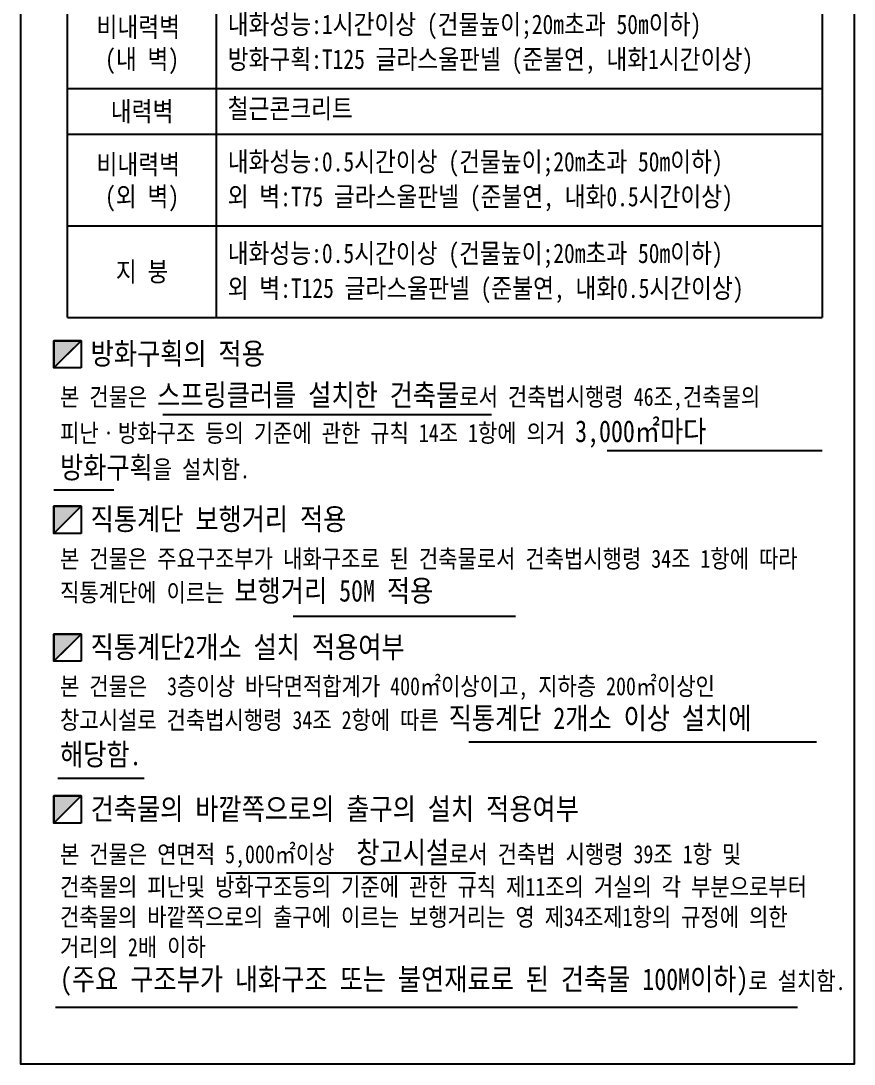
# Model space of a CAD drawing. Header units: millimetres. Extents: x 252828975 to 254701257, y 504285920 to 504535855.
# Drawn here: x 253833052 to 253907585, y 504382501 to 504475838 of the extents above; entities that cross this region are included whole.
import ezdxf
from ezdxf.enums import TextEntityAlignment as Align

# ---------------------------------------------------------------- set-up
doc = ezdxf.new("R2010")
doc.units = ezdxf.units.MM
doc.set_wipeout_variables(frame=1)
for name, color, linetype in [('A-SYM', 7, 'Continuous'), ('A-TEXT', 3, 'Continuous'), ('㈜SE&C DIM', 7, 'Continuous'), ('방화구획', 6, 'Continuous')]:
    doc.layers.add(name, color=color, linetype=linetype)
doc.styles.add('#TL_Dotum', font='', dxfattribs={"width": 0.85})
doc.styles.get('#TL_Dotum').set_extended_font_data('DotumChe')

# ---------------------------------------------------------------- blocks, each defined once
blk = doc.blocks.new('Sym_11note')
at = {"layer": 'A-SYM'}
blk.add_hatch(color=256, dxfattribs=at).paths.add_polyline_path([(0, 3.75), (0, 0), (1.875, 1.875), (3.75, 3.75)])
blk.add_line((0, 0), (3.75, 3.75), dxfattribs=at)
for points in [[(3.75, 0), (0, 0), (0, 3.75), (3.75, 3.75)], [(0, 3.75), (0, 0), (1.875, 1.875), (3.75, 3.75), (0, 3.75)]]:
    blk.add_lwpolyline(points, close=True, dxfattribs=at)
blk = doc.blocks.new('zw$3B5D')
blk.add_wipeout([(0, 113087), (66252, 113087), (66252, -3393), (0, -3393)]).dxf.layer = '방화구획'
for p, q in [((15564, 55986), (15564, 81478)), ((3708, 74195), (63709, 74195)), ((3708, 70553), (63709, 70553)), ((3708, 63270), (63709, 63270)), ((3708, 55986), (63709, 55986))]:
    blk.add_line(p, q)
for points in [[(3708, 55986), (3708, 81478)], [(63709, 81478), (63709, 55986)]]:
    blk.add_lwpolyline(points)
at = {"layer": 'A-SYM'}
blk.add_lwpolyline([(0, 113087), (66252, 113087), (66252, -3393), (0, -3393)], close=True, dxfattribs=at)
at = {"layer": 'A-TEXT', "color": 2}
for p, q in [((11284, 48277), (37420, 48277)), ((46628, 45394), (63709, 45394)), ((2627, 42287), (7391, 42287)), ((21647, 32232), (39326, 32232)), ((35628, 22230), (63251, 22230)), ((2928, 19361), (9811, 19361)), ((16361, 11811), (36144, 11811)), ((2743, 1148), (61752, 1148))]:
    blk.add_line(p, q, dxfattribs=at)
at = {"layer": 'A-SYM', "xscale": 575.999999999999, "yscale": 575.999999999999, "zscale": 575.999999999999}
for p in [(2627, 51977), (2627, 38815), (2627, 28643), (2627, 15772)]:
    blk.add_blockref('Sym_11note', p, dxfattribs=at)
at = {"layer": 'A-TEXT', "style": '#TL_Dotum', "width": 0.85}
for s, p in [('비내력벽', (9333, 79080)), ('(내 벽)', (9636, 76526)), ('내력벽', (9636, 72374)), ('비내력벽', (9333, 68155)), ('(외 벽)', (9636, 65600)), ('지 붕', (9636, 59628))]:
    blk.add_text(s, height=1555.2, dxfattribs=at).set_placement(p, align=Align.MIDDLE_CENTER)
for s, p in [('내화성능:1시간이상 (건물높이;20m초과 50m이하)', (16446, 78520)), ('방화구획:T125 글라스울판넬 (준불연, 내화1시간이상)', (16446, 75748)), ('철근콘크리트', (16446, 71822)), ('내화성능:0.5시간이상 (건물높이;20m초과 50m이하)', (16446, 67595)), ('외 벽:T75 글라스울판넬 (준불연, 내화0.5시간이상)', (16446, 64823)), ('내화성능:0.5시간이상 (건물높이;20m초과 50m이하)', (16446, 60311)), ('외 벽:T125 글라스울판넬 (준불연, 내화0.5시간이상)', (16446, 57539))]:
    blk.add_text(s, height=1555.2, dxfattribs=at).set_placement(p)
for s, p in [('방화구획의 적용', (5547, 53109)), ('직통계단 보행거리 적용', (5547, 39947)), ('직통계단2개소 설치 적용여부', (5547, 29775)), ('건축물의 바깥쪽으로의 출구의 설치 적용여부', (5547, 16904))]:
    blk.add_text(s, height=1728, dxfattribs=at).set_placement(p, align=Align.MIDDLE_LEFT)
at = {"layer": 'A-TEXT', "char_height": 1440, "attachment_point": 1, "style": '#TL_Dotum'}
for s, insert, width in [('본 건물은 {\\H1.2x;\\C2;스프링클러를 설치한 건축물}로서 건축법시행령 46조,건축물의 피난ㆍ방화구조 등의 기준에 관한 규칙 14조 1항에 의거 {\\H1.2x;\\C2;3,000㎡마다 방화구획}을 설치함.', (3113, 50684), 60595.45), ('본 건물은 주요구조부가 내화구조로 된 건축물로서 건축법시행령 34조 1항에 따라 직통계단에 이르는 {\\H1.2x;\\C2;보행거리 50M 적용}', (3113, 37521), 60595.45), ('본 건물은  3층이상 바닥면적합계가 400㎡이상이고, 지하층 200㎡이상인 창고시설로 건축법시행령 34조 2항에 따른 {\\H1.2x;\\C2;직통계단 2개소 이상 설치에 해당함.}', (3113, 27381), 60137.43), ('본 건물은 연면적 5,000{\\fDotumChe|b0|i0|c129|p49;㎡}이상 {\\H1.2x;\\C2; 창고시설}로서 건축법 시행령 39조 1항 및 건축물의 피난및 방화구조등의 기준에 관한 규칙 제11조의 거실의 각 부분으로부터 건축물의 바깥쪽으로의 출구에 이르는 보행거리는 영 제34조제1항의 규정에 의한 거리의 2배 이하\\P{\\H1.2x;\\C2;(주요 구조부가 내화구조 또는 불연재료로 된 건축물 100M이하)}로 설치함.', (3113, 14312), 60595.45)]:
    blk.add_mtext(s, dxfattribs=dict(at, insert=insert, width=width))

msp = doc.modelspace()

# ---------------------------------------------------------------- block references
at = {"layer": '㈜SE&C DIM', "xscale": 1.125, "yscale": 1.125, "zscale": 1.125}
msp.add_blockref('zw$3B5D', (253833052.09, 504386318.77, 3332.88), dxfattribs=at)

doc.saveas('drawing.dxf')
